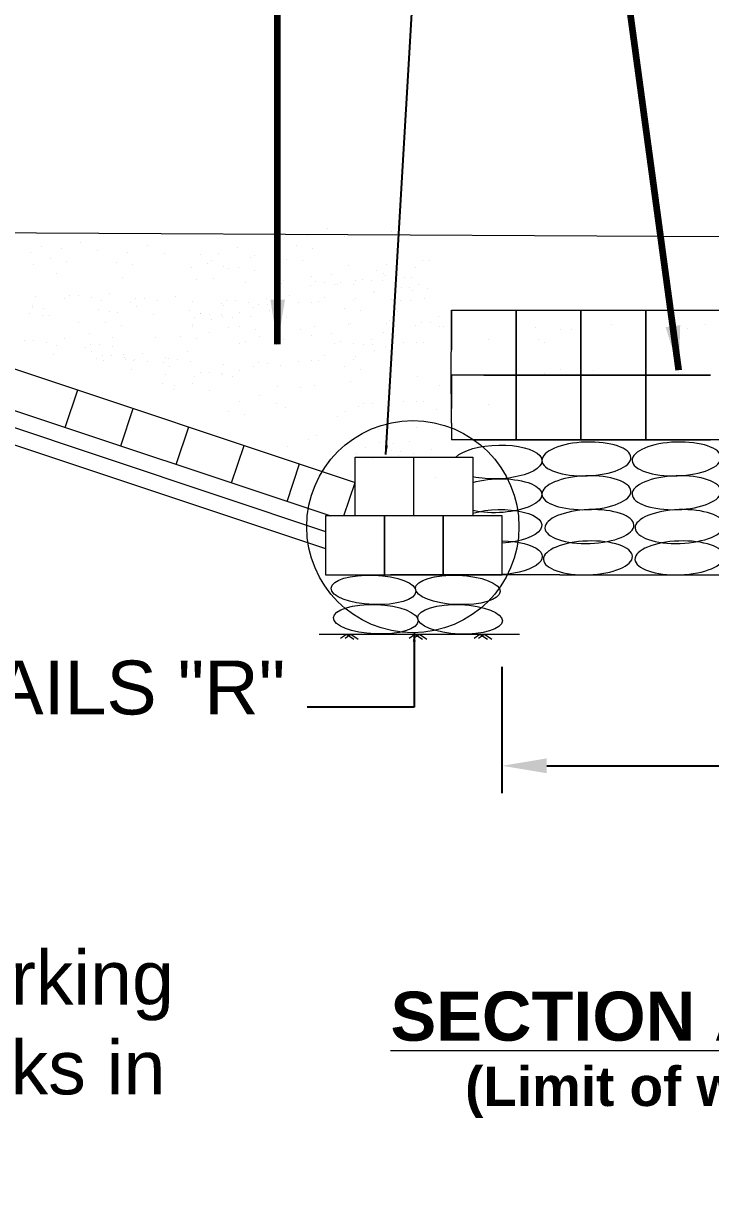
# Model space of a CAD drawing. Header units: inches. Extents: x 15 to 141071, y -30183 to 14738.
# Drawn here: x 141008.49 to 141022.36, y -18830.05 to -18806.27 of the extents above; entities that cross this region are included whole.
import ezdxf

# ---------------------------------------------------------------- set-up
doc = ezdxf.new("R2010")
doc.units = ezdxf.units.IN
doc.header["$MEASUREMENT"] = 0
doc.header["$PDMODE"] = 3
doc.layers.add('LINE', color=7, linetype='Continuous')
doc.styles.add('Arial B heading -200', font='arialbd.ttf', dxfattribs={"height": 0.6})
doc.styles.get("Standard").update_dxf_attribs({"font": 'arial.ttf'})
doc.dimstyles.get("Standard").update_dxf_attribs({"dimtxt": 0.18, "dimasz": 0.18, "dimexe": 0.18, "dimexo": 0.0625, "dimgap": 0.09, "dimtad": 0, "dimtih": 1, "dimtoh": 1, "dimdec": 4, "dimzin": 0, "dimdsep": 46, "dimtxsty": 'Standard', "dimcen": 0.09, "dimadec": 0, "dimazin": 0, "dimtfac": 1, "dimtdec": 4, "dimtofl": 0, "dimtmove": 0, "dimatfit": 3, "dimfxl": 1, "dimtolj": 1, "dimtzin": 0, "dimarcsym": 0})

# ---------------------------------------------------------------- blocks, each defined once
blk = doc.blocks.new('*D218')
at = {"layer": 'Defpoints', "color": 0, "ltscale": 0.5, "transparency": 16777216}
for p in [(141033.434, -18821.266), (141018.15, -18822.818), (141033.434, -18822.818)]:
    blk.add_point(p, dxfattribs=at)
at = {"layer": 'LINE', "color": 7, "ltscale": 0.5, "transparency": 16777216}
for p, q in [((141018.15, -18821.818), (141018.15, -18819.266)), ((141033.434, -18821.818), (141033.434, -18819.266)), ((141019.05, -18821.266), (141023.924, -18821.266)), ((141032.534, -18821.266), (141027.66, -18821.266))]:
    blk.add_line(p, q, dxfattribs=at)
for points in [[(141019.05, -18821.116), (141019.05, -18821.416), (141018.15, -18821.266)], [(141032.534, -18821.116), (141032.534, -18821.416), (141033.434, -18821.266)]]:
    blk.add_solid(points, dxfattribs=at)
at = {"layer": 'LINE', "color": 7, "lineweight": 20, "ltscale": 0.5, "transparency": 16777216, "insert": (141025.792, -18821.266), "char_height": 1.2, "attachment_point": 5}
blk.add_mtext('\\A1;63 m ', dxfattribs=at)

msp = doc.modelspace()

# ---------------------------------------------------------------- linework, layer by layer
at = {"linetype": 'ByBlock', "lineweight": 20, "ltscale": 0.5}
for p, q in [((141017.123167, -18813.749472), (141017.125657, -18812.064494)), ((141017.123167, -18813.749472), (141017.125657, -18812.064494)), ((141017.125218, -18814.34586), (141017.126658, -18813.371913)), ((141017.125218, -18814.34586), (141017.126658, -18813.371913)), ((141019.318155, -18817.407142), (141020.181932, -18817.407142)), ((141019.318155, -18817.407142), (141020.181932, -18817.407142)), ((141014.455524, -18818.60545), (141018.503329, -18818.60545))]:
    msp.add_line(p, q, dxfattribs=at)
at = {"color": 0, "linetype": 'Continuous', "lineweight": 20, "ltscale": 0.5}
for p, q in [((141017.125657, -18812.064494), (141033.433891, -18812.064494)), ((141017.125657, -18812.064494), (141033.433891, -18812.064494)), ((141009.330996, -18814.431503), (141009.583528, -18813.674384)), ((141009.330996, -18814.431503), (141009.583528, -18813.674384)), ((141010.450372, -18814.804863), (141010.702904, -18814.047744)), ((141010.450372, -18814.804863), (141010.702904, -18814.047744)), ((141011.569748, -18815.178224), (141011.82228, -18814.421104)), ((141011.569748, -18815.178224), (141011.82228, -18814.421104)), ((141017.125218, -18814.34586), (141017.125218, -18814.679332)), ((141012.689124, -18815.551584), (141012.941656, -18814.794465)), ((141012.689124, -18815.551584), (141012.941656, -18814.794465)), ((141017.556407, -18814.679332), (141017.125218, -18814.679332)), ((141033.43389, -18814.679336), (141017.556407, -18814.679332)), ((141033.43389, -18814.679336), (141017.556407, -18814.679332)), ((141013.808499, -18815.924944), (141014.061031, -18815.167825)), ((141013.808499, -18815.924944), (141014.061031, -18815.167825)), ((141014.954279, -18816.219142), (141015.180407, -18815.541185)), ((141014.954279, -18816.219142), (141015.180407, -18815.541185))]:
    msp.add_line(p, q, dxfattribs=at)
at = {"linetype": 'ByBlock', "lineweight": 20, "ltscale": 0.5}
for points in [[(141015.180407, -18816.219142), (141015.180407, -18815.031142), (141017.556407, -18815.031142), (141017.556407, -18816.219142), (141016.368407, -18816.219142), (141016.368407, -18815.031142)], [(141015.180407, -18816.219142), (141015.180407, -18815.031142), (141017.556407, -18815.031142), (141017.556407, -18816.219142), (141016.368407, -18816.219142), (141016.368407, -18815.031142)], [(141014.888991, -18818.690295), (141015.005072, -18818.60545), (141015.155549, -18818.707481)], [(141014.978348, -18818.690295), (141015.094429, -18818.60545), (141015.244906, -18818.707481)], [(141016.273988, -18818.690295), (141016.390069, -18818.60545), (141016.540546, -18818.707481)], [(141016.363346, -18818.690295), (141016.479426, -18818.60545), (141016.629904, -18818.707481)], [(141017.586932, -18818.690295), (141017.703013, -18818.60545), (141017.85349, -18818.707481)], [(141017.67629, -18818.690295), (141017.79237, -18818.60545), (141017.942848, -18818.707481)]]:
    msp.add_lwpolyline(points, dxfattribs=at)
for points in [[(141014.586407, -18817.407142), (141015.774407, -18817.407142), (141015.774407, -18816.219142), (141014.586407, -18816.219142)], [(141014.586407, -18817.407142), (141015.774407, -18817.407142), (141015.774407, -18816.219142), (141014.586407, -18816.219142)], [(141015.774407, -18817.407142), (141016.962407, -18817.407142), (141016.962407, -18816.219142), (141015.774407, -18816.219142)], [(141015.774407, -18817.407142), (141016.962407, -18817.407142), (141016.962407, -18816.219142), (141015.774407, -18816.219142)], [(141016.962407, -18817.407142), (141018.150407, -18817.407142), (141018.150407, -18816.219142), (141016.962407, -18816.219142)], [(141016.962407, -18817.407142), (141018.150407, -18817.407142), (141018.150407, -18816.219142), (141016.962407, -18816.219142)]]:
    msp.add_lwpolyline(points, close=True, dxfattribs=at)
at = {"layer": 'LINE', "color": 7, "lineweight": 20, "ltscale": 0.5}
for p, q in [((140991.358106, -18807.595415), (141015.180407, -18815.541185)), ((140991.358106, -18807.595415), (141015.180407, -18815.541185)), ((140991.038432, -18808.329512), (141014.692422, -18816.219142)), ((140991.038432, -18808.329512), (141014.692422, -18816.219142)), ((140990.985125, -18808.657809), (141014.586407, -18816.52986)), ((140990.985125, -18808.657809), (141014.586407, -18816.52986)), ((140990.931818, -18808.986107), (141014.586407, -18816.875938)), ((140990.931818, -18808.986107), (141014.586407, -18816.875938)), ((141014.614949, -18810.421886), (141014.614949, -18810.421886)), ((141014.614949, -18810.421886), (141014.614949, -18810.421886)), ((141015.912172, -18810.46835), (141015.912172, -18810.46835)), ((141015.912172, -18810.46835), (141015.912172, -18810.46835)), ((141009.646556, -18810.688398), (141009.646556, -18810.688398)), ((141009.646556, -18810.688398), (141009.646556, -18810.688398)), ((141010.982367, -18810.759902), (141010.982367, -18810.759902)), ((141010.982367, -18810.759902), (141010.982367, -18810.759902)), ((141013.995893, -18810.754936), (141013.995893, -18810.754936)), ((141013.995893, -18810.754936), (141013.995893, -18810.754936)), ((141014.222237, -18810.553055), (141014.222237, -18810.553055)), ((141014.222237, -18810.553055), (141014.222237, -18810.553055)), ((141014.958105, -18810.58071), (141014.958105, -18810.58071)), ((141014.958105, -18810.58071), (141014.958105, -18810.58071)), ((141008.619975, -18810.902086), (141008.619975, -18810.902086)), ((141008.619975, -18810.902086), (141008.619975, -18810.902086)), ((141008.860635, -18810.774903), (141008.860635, -18810.774903)), ((141008.860635, -18810.774903), (141008.860635, -18810.774903)), ((141009.253844, -18810.819567), (141009.253844, -18810.819567)), ((141009.253844, -18810.819567), (141009.253844, -18810.819567)), ((141009.989711, -18810.847223), (141009.989711, -18810.847223)), ((141009.989711, -18810.847223), (141009.989711, -18810.847223)), ((141010.589655, -18810.89107), (141010.589655, -18810.89107)), ((141010.589655, -18810.89107), (141010.589655, -18810.89107)), ((141011.325522, -18810.918726), (141011.325522, -18810.918726)), ((141011.325522, -18810.918726), (141011.325522, -18810.918726)), ((141012.064685, -18810.942339), (141012.064685, -18810.942339)), ((141012.064685, -18810.942339), (141012.064685, -18810.942339)), ((141012.423822, -18810.926822), (141012.423822, -18810.926822)), ((141012.423822, -18810.926822), (141012.423822, -18810.926822)), ((141012.816534, -18810.795653), (141012.816534, -18810.795653)), ((141012.816534, -18810.795653), (141012.816534, -18810.795653)), ((141013.064259, -18811.002046), (141013.064259, -18811.002046)), ((141013.064259, -18811.002046), (141013.064259, -18811.002046)), ((141013.159689, -18810.954477), (141013.159689, -18810.954477)), ((141013.159689, -18810.954477), (141013.159689, -18810.954477)), ((141014.318293, -18810.808496), (141014.318293, -18810.808496)), ((141014.318293, -18810.808496), (141014.318293, -18810.808496)), ((141008.685803, -18811.131839), (141008.685803, -18811.131839)), ((141008.685803, -18811.131839), (141008.685803, -18811.131839)), ((141009.027499, -18811.021449), (141009.027499, -18811.021449)), ((141009.027499, -18811.021449), (141009.027499, -18811.021449)), ((141009.3499, -18811.075008), (141009.3499, -18811.075008)), ((141009.3499, -18811.075008), (141009.3499, -18811.075008)), ((141010.36331, -18811.092952), (141010.36331, -18811.092952)), ((141010.36331, -18811.092952), (141010.36331, -18811.092952)), ((141010.685711, -18811.146511), (141010.685711, -18811.146511)), ((141010.685711, -18811.146511), (141010.685711, -18811.146511)), ((141011.888789, -18811.197055), (141011.888789, -18811.197055)), ((141011.888789, -18811.197055), (141011.888789, -18811.197055)), ((141012.197477, -18811.128703), (141012.197477, -18811.128703)), ((141012.197477, -18811.128703), (141012.197477, -18811.128703)), ((141012.281501, -18811.065887), (141012.281501, -18811.065887)), ((141012.281501, -18811.065887), (141012.281501, -18811.065887)), ((141012.519878, -18811.182263), (141012.519878, -18811.182263)), ((141012.519878, -18811.182263), (141012.519878, -18811.182263)), ((141012.624657, -18811.224711), (141012.624657, -18811.224711)), ((141012.624657, -18811.224711), (141012.624657, -18811.224711)), ((141012.837915, -18811.203928), (141012.837915, -18811.203928)), ((141012.837915, -18811.203928), (141012.837915, -18811.203928)), ((141013.800127, -18811.029702), (141013.800127, -18811.029702)), ((141013.800127, -18811.029702), (141013.800127, -18811.029702)), ((141014.128361, -18811.05602), (141014.128361, -18811.05602)), ((141014.128361, -18811.05602), (141014.128361, -18811.05602)), ((141015.056252, -18811.163506), (141015.056252, -18811.163506)), ((141015.056252, -18811.163506), (141015.056252, -18811.163506)), ((141015.81297, -18811.149676), (141015.81297, -18811.149676)), ((141015.81297, -18811.149676), (141015.81297, -18811.149676)), ((141016.039397, -18811.071451), (141016.039397, -18811.071451)), ((141016.039397, -18811.071451), (141016.039397, -18811.071451)), ((141016.404032, -18811.190523), (141016.404032, -18811.190523)), ((141016.404032, -18811.190523), (141016.404032, -18811.190523)), ((141016.539255, -18811.065782), (141016.539255, -18811.065782)), ((141016.539255, -18811.065782), (141016.539255, -18811.065782)), ((141016.687684, -18811.059301), (141016.687684, -18811.059301)), ((141016.687684, -18811.059301), (141016.687684, -18811.059301)), ((141009.159968, -18811.322533), (141009.159968, -18811.322533)), ((141009.159968, -18811.322533), (141009.159968, -18811.322533)), ((141010.495779, -18811.394036), (141010.495779, -18811.394036)), ((141010.495779, -18811.394036), (141010.495779, -18811.394036)), ((141011.984845, -18811.452496), (141011.984845, -18811.452496)), ((141011.984845, -18811.452496), (141011.984845, -18811.452496)), ((141012.329946, -18811.429787), (141012.329946, -18811.429787)), ((141012.329946, -18811.429787), (141012.329946, -18811.429787)), ((141013.160316, -18811.257487), (141013.160316, -18811.257487)), ((141013.160316, -18811.257487), (141013.160316, -18811.257487)), ((141013.745195, -18811.464152), (141013.745195, -18811.464152)), ((141013.745195, -18811.464152), (141013.745195, -18811.464152)), ((141014.306721, -18811.388952), (141014.306721, -18811.388952)), ((141014.306721, -18811.388952), (141014.306721, -18811.388952)), ((141014.699262, -18811.351791), (141014.699262, -18811.351791)), ((141014.699262, -18811.351791), (141014.699262, -18811.351791)), ((141015.190485, -18811.455357), (141015.190485, -18811.455357)), ((141015.190485, -18811.455357), (141015.190485, -18811.455357)), ((141015.338914, -18811.448877), (141015.338914, -18811.448877)), ((141015.338914, -18811.448877), (141015.338914, -18811.448877)), ((141015.516655, -18811.45786), (141015.516655, -18811.45786)), ((141015.516655, -18811.45786), (141015.516655, -18811.45786)), ((141015.613894, -18811.265948), (141015.613894, -18811.265948)), ((141015.613894, -18811.265948), (141015.613894, -18811.265948)), ((141015.742741, -18811.458061), (141015.742741, -18811.458061)), ((141015.742741, -18811.458061), (141015.742741, -18811.458061)), ((141015.757314, -18811.330677), (141015.757314, -18811.330677)), ((141015.757314, -18811.330677), (141015.757314, -18811.330677)), ((141015.794267, -18811.36393), (141015.794267, -18811.36393)), ((141015.794267, -18811.36393), (141015.794267, -18811.36393)), ((141015.988611, -18811.385307), (141015.988611, -18811.385307)), ((141015.988611, -18811.385307), (141015.988611, -18811.385307)), ((141016.039498, -18811.418289), (141016.039498, -18811.418289)), ((141016.039498, -18811.418289), (141016.039498, -18811.418289)), ((141016.181322, -18811.400385), (141016.181322, -18811.400385)), ((141016.181322, -18811.400385), (141016.181322, -18811.400385)), ((141016.329751, -18811.393905), (141016.329751, -18811.393905)), ((141016.329751, -18811.393905), (141016.329751, -18811.393905)), ((141012.970383, -18811.505012), (141012.970383, -18811.505012)), ((141012.970383, -18811.505012), (141012.970383, -18811.505012)), ((141013.632728, -18811.701941), (141013.632728, -18811.701941)), ((141013.632728, -18811.701941), (141013.632728, -18811.701941)), ((141013.688383, -18811.52094), (141013.688383, -18811.52094)), ((141013.688383, -18811.52094), (141013.688383, -18811.52094)), ((141014.279446, -18811.561788), (141014.279446, -18811.561788)), ((141014.279446, -18811.561788), (141014.279446, -18811.561788)), ((141014.388968, -18811.490352), (141014.388968, -18811.490352)), ((141014.388968, -18811.490352), (141014.388968, -18811.490352)), ((141014.569543, -18811.497474), (141014.569543, -18811.497474)), ((141014.569543, -18811.497474), (141014.569543, -18811.497474)), ((141014.759596, -18811.550116), (141014.759596, -18811.550116)), ((141014.759596, -18811.550116), (141014.759596, -18811.550116)), ((141014.832055, -18811.538156), (141014.832055, -18811.538156)), ((141014.832055, -18811.538156), (141014.832055, -18811.538156)), ((141014.895714, -18811.499977), (141014.895714, -18811.499977)), ((141014.895714, -18811.499977), (141014.895714, -18811.499977)), ((141015.158225, -18811.540659), (141015.158225, -18811.540659)), ((141015.158225, -18811.540659), (141015.158225, -18811.540659)), ((141015.552809, -18811.705585), (141015.552809, -18811.705585)), ((141015.552809, -18811.705585), (141015.552809, -18811.705585)), ((141015.582483, -18811.687613), (141015.582483, -18811.687613)), ((141015.582483, -18811.687613), (141015.582483, -18811.687613)), ((141016.123593, -18811.608076), (141016.123593, -18811.608076)), ((141016.123593, -18811.608076), (141016.123593, -18811.608076)), ((141016.272022, -18811.601596), (141016.272022, -18811.601596)), ((141016.272022, -18811.601596), (141016.272022, -18811.601596)), ((141016.349556, -18811.661878), (141016.349556, -18811.661878)), ((141016.349556, -18811.661878), (141016.349556, -18811.661878)), ((141016.460696, -18811.539365), (141016.460696, -18811.539365)), ((141016.460696, -18811.539365), (141016.460696, -18811.539365)), ((141016.644483, -18811.614998), (141016.644483, -18811.614998)), ((141016.644483, -18811.614998), (141016.644483, -18811.614998)), ((141008.71999, -18811.787453), (141008.71999, -18811.787453)), ((141008.71999, -18811.787453), (141008.71999, -18811.787453)), ((141009.311053, -18811.8283), (141009.311053, -18811.8283)), ((141009.311053, -18811.8283), (141009.311053, -18811.8283)), ((141009.420575, -18811.756864), (141009.420575, -18811.756864)), ((141009.420575, -18811.756864), (141009.420575, -18811.756864)), ((141009.60115, -18811.763987), (141009.60115, -18811.763987)), ((141009.60115, -18811.763987), (141009.60115, -18811.763987)), ((141009.863661, -18811.804668), (141009.863661, -18811.804668)), ((141009.863661, -18811.804668), (141009.863661, -18811.804668)), ((141010.055801, -18811.858956), (141010.055801, -18811.858956)), ((141010.055801, -18811.858956), (141010.055801, -18811.858956)), ((141010.222091, -18811.721869), (141010.222091, -18811.721869)), ((141010.222091, -18811.721869), (141010.222091, -18811.721869)), ((141010.646864, -18811.899803), (141010.646864, -18811.899803)), ((141010.646864, -18811.899803), (141010.646864, -18811.899803)), ((141010.756386, -18811.828368), (141010.756386, -18811.828368)), ((141010.756386, -18811.828368), (141010.756386, -18811.828368)), ((141010.936961, -18811.83549), (141010.936961, -18811.83549)), ((141010.936961, -18811.83549), (141010.936961, -18811.83549)), ((141011.199472, -18811.876171), (141011.199472, -18811.876171)), ((141011.199472, -18811.876171), (141011.199472, -18811.876171)), ((141011.557902, -18811.793373), (141011.557902, -18811.793373)), ((141011.557902, -18811.793373), (141011.557902, -18811.793373)), ((141011.889968, -18811.894707), (141011.889968, -18811.894707)), ((141011.889968, -18811.894707), (141011.889968, -18811.894707)), ((141012.481031, -18811.935555), (141012.481031, -18811.935555)), ((141012.481031, -18811.935555), (141012.481031, -18811.935555)), ((141012.590553, -18811.864119), (141012.590553, -18811.864119)), ((141012.590553, -18811.864119), (141012.590553, -18811.864119)), ((141012.771128, -18811.871242), (141012.771128, -18811.871242)), ((141012.771128, -18811.871242), (141012.771128, -18811.871242)), ((141013.033639, -18811.911923), (141013.033639, -18811.911923)), ((141013.033639, -18811.911923), (141013.033639, -18811.911923)), ((141013.230991, -18811.939344), (141013.230991, -18811.939344)), ((141013.230991, -18811.939344), (141013.230991, -18811.939344)), ((141013.392069, -18811.829124), (141013.392069, -18811.829124)), ((141013.392069, -18811.829124), (141013.392069, -18811.829124)), ((141013.411566, -18811.946466), (141013.411566, -18811.946466)), ((141013.411566, -18811.946466), (141013.411566, -18811.946466)), ((141013.864025, -18811.756572), (141013.864025, -18811.756572)), ((141013.864025, -18811.756572), (141013.864025, -18811.756572)), ((141014.032507, -18811.904349), (141014.032507, -18811.904349)), ((141014.032507, -18811.904349), (141014.032507, -18811.904349)), ((141014.295141, -18811.89941), (141014.295141, -18811.89941)), ((141014.295141, -18811.89941), (141014.295141, -18811.89941)), ((141014.44357, -18811.89293), (141014.44357, -18811.89293)), ((141014.44357, -18811.89293), (141014.44357, -18811.89293)), ((141014.569663, -18811.79764), (141014.569663, -18811.79764)), ((141014.569663, -18811.79764), (141014.569663, -18811.79764)), ((141015.144155, -18811.862342), (141015.144155, -18811.862342)), ((141015.144155, -18811.862342), (141015.144155, -18811.862342)), ((141015.18977, -18811.818781), (141015.18977, -18811.818781)), ((141015.18977, -18811.818781), (141015.18977, -18811.818781)), ((141015.925638, -18811.846437), (141015.925638, -18811.846437)), ((141015.925638, -18811.846437), (141015.925638, -18811.846437)), ((141016.102763, -18811.873968), (141016.102763, -18811.873968)), ((141016.102763, -18811.873968), (141016.102763, -18811.873968)), ((141016.291827, -18811.869569), (141016.291827, -18811.869569)), ((141016.291827, -18811.869569), (141016.291827, -18811.869569)), ((141016.586754, -18811.822689), (141016.586754, -18811.822689)), ((141016.586754, -18811.822689), (141016.586754, -18811.822689)), ((141008.600798, -18812.133536), (141008.600798, -18812.133536)), ((141008.600798, -18812.133536), (141008.600798, -18812.133536)), ((141008.664335, -18811.968454), (141008.664335, -18811.968454)), ((141008.664335, -18811.968454), (141008.664335, -18811.968454)), ((141008.667178, -18812.005792), (141008.667178, -18812.005792)), ((141008.667178, -18812.005792), (141008.667178, -18812.005792)), ((141008.863309, -18812.174218), (141008.863309, -18812.174218)), ((141008.863309, -18812.174218), (141008.863309, -18812.174218)), ((141008.895632, -18812.023084), (141008.895632, -18812.023084)), ((141008.895632, -18812.023084), (141008.895632, -18812.023084)), ((141009.010333, -18812.164616), (141009.010333, -18812.164616)), ((141009.010333, -18812.164616), (141009.010333, -18812.164616)), ((141010.000146, -18812.039957), (141010.000146, -18812.039957)), ((141010.000146, -18812.039957), (141010.000146, -18812.039957)), ((141010.231443, -18812.094587), (141010.231443, -18812.094587)), ((141010.231443, -18812.094587), (141010.231443, -18812.094587)), ((141010.376228, -18812.118543), (141010.376228, -18812.118543)), ((141010.376228, -18812.118543), (141010.376228, -18812.118543)), ((141010.76894, -18811.987374), (141010.76894, -18811.987374)), ((141010.76894, -18811.987374), (141010.76894, -18811.987374)), ((141011.112096, -18812.146198), (141011.112096, -18812.146198)), ((141011.112096, -18812.146198), (141011.112096, -18812.146198)), ((141011.834313, -18812.075708), (141011.834313, -18812.075708)), ((141011.834313, -18812.075708), (141011.834313, -18812.075708)), ((141012.05552, -18812.134352), (141012.05552, -18812.134352)), ((141012.05552, -18812.134352), (141012.05552, -18812.134352)), ((141012.06561, -18812.130339), (141012.06561, -18812.130339)), ((141012.06561, -18812.130339), (141012.06561, -18812.130339)), ((141012.236096, -18812.141475), (141012.236096, -18812.141475)), ((141012.236096, -18812.141475), (141012.236096, -18812.141475)), ((141012.474751, -18812.150933), (141012.474751, -18812.150933)), ((141012.474751, -18812.150933), (141012.474751, -18812.150933)), ((141012.498607, -18812.182156), (141012.498607, -18812.182156)), ((141012.498607, -18812.182156), (141012.498607, -18812.182156)), ((141012.530406, -18811.969932), (141012.530406, -18811.969932)), ((141012.530406, -18811.969932), (141012.530406, -18811.969932)), ((141012.857037, -18812.099357), (141012.857037, -18812.099357)), ((141012.857037, -18812.099357), (141012.857037, -18812.099357)), ((141013.065184, -18812.190046), (141013.065184, -18812.190046)), ((141013.065184, -18812.190046), (141013.065184, -18812.190046)), ((141013.121469, -18812.010779), (141013.121469, -18812.010779)), ((141013.121469, -18812.010779), (141013.121469, -18812.010779)), ((141013.457896, -18812.058878), (141013.457896, -18812.058878)), ((141013.457896, -18812.058878), (141013.457896, -18812.058878)), ((141013.674077, -18811.987147), (141013.674077, -18811.987147)), ((141013.674077, -18811.987147), (141013.674077, -18811.987147)), ((141014.963426, -18812.020663), (141014.963426, -18812.020663)), ((141014.963426, -18812.020663), (141014.963426, -18812.020663)), ((141015.285827, -18812.074223), (141015.285827, -18812.074223)), ((141015.285827, -18812.074223), (141015.285827, -18812.074223)), ((141016.045034, -18812.081659), (141016.045034, -18812.081659)), ((141016.045034, -18812.081659), (141016.045034, -18812.081659)), ((141017.124732, -18812.183913), (141017.124732, -18812.477609)), ((141017.124732, -18812.183913), (141017.124732, -18812.477609)), ((141017.125657, -18812.064494), (141017.125657, -18812.718203)), ((141017.125657, -18812.064494), (141017.125657, -18812.718203)), ((141018.433076, -18812.064494), (141018.433076, -18812.718203)), ((141018.433076, -18812.718203), (141018.433076, -18812.064494)), ((141018.433076, -18812.064494), (141018.433076, -18812.718203)), ((141018.433076, -18812.718203), (141018.433076, -18812.064494)), ((141019.740496, -18812.064494), (141019.740496, -18812.718203)), ((141019.740496, -18812.718203), (141019.740496, -18812.064494)), ((141019.740496, -18812.064494), (141019.740496, -18812.718203)), ((141019.740496, -18812.718203), (141019.740496, -18812.064494)), ((141021.047915, -18812.064494), (141021.047915, -18812.718204)), ((141021.047915, -18812.718204), (141021.047915, -18812.064494)), ((141021.047915, -18812.064494), (141021.047915, -18812.718204)), ((141021.047915, -18812.718204), (141021.047915, -18812.064494)), ((141009.588626, -18812.313001), (141009.588626, -18812.313001)), ((141009.588626, -18812.313001), (141009.588626, -18812.313001)), ((141010.149884, -18812.320424), (141010.149884, -18812.320424)), ((141010.149884, -18812.320424), (141010.149884, -18812.320424)), ((141010.472284, -18812.373984), (141010.472284, -18812.373984)), ((141010.472284, -18812.373984), (141010.472284, -18812.373984)), ((141011.889714, -18812.385055), (141011.889714, -18812.385055)), ((141011.889714, -18812.385055), (141011.889714, -18812.385055)), ((141011.907734, -18812.347528), (141011.907734, -18812.347528)), ((141011.907734, -18812.347528), (141011.907734, -18812.347528)), ((141011.945998, -18812.205788), (141011.945998, -18812.205788)), ((141011.945998, -18812.205788), (141011.945998, -18812.205788)), ((141012.282426, -18812.253887), (141012.282426, -18812.253887)), ((141012.282426, -18812.253887), (141012.282426, -18812.253887)), ((141012.625582, -18812.412711), (141012.625582, -18812.412711)), ((141012.625582, -18812.412711), (141012.625582, -18812.412711)), ((141012.706047, -18812.205563), (141012.706047, -18812.205563)), ((141012.706047, -18812.205563), (141012.706047, -18812.205563)), ((141012.83884, -18812.391928), (141012.83884, -18812.391928)), ((141012.83884, -18812.391928), (141012.83884, -18812.391928)), ((141013.619145, -18812.421597), (141013.619145, -18812.421597)), ((141013.619145, -18812.421597), (141013.619145, -18812.421597)), ((141013.801052, -18812.217702), (141013.801052, -18812.217702)), ((141013.801052, -18812.217702), (141013.801052, -18812.217702)), ((141014.36393, -18812.397685), (141014.36393, -18812.397685)), ((141014.36393, -18812.397685), (141014.36393, -18812.397685)), ((141015.057176, -18812.351506), (141015.057176, -18812.351506)), ((141015.057176, -18812.351506), (141015.057176, -18812.351506)), ((141015.095894, -18812.321747), (141015.095894, -18812.321747)), ((141015.095894, -18812.321747), (141015.095894, -18812.321747)), ((141015.813894, -18812.337676), (141015.813894, -18812.337676)), ((141015.813894, -18812.337676), (141015.813894, -18812.337676)), ((141015.870706, -18812.280887), (141015.870706, -18812.280887)), ((141015.870706, -18812.280887), (141015.870706, -18812.280887)), ((141016.404957, -18812.378523), (141016.404957, -18812.378523)), ((141016.404957, -18812.378523), (141016.404957, -18812.378523)), ((141016.514479, -18812.307088), (141016.514479, -18812.307088)), ((141016.514479, -18812.307088), (141016.514479, -18812.307088)), ((141016.695054, -18812.31421), (141016.695054, -18812.31421)), ((141016.695054, -18812.31421), (141016.695054, -18812.31421)), ((141016.863987, -18812.197371), (141016.863987, -18812.197371)), ((141016.863987, -18812.197371), (141016.863987, -18812.197371)), ((141016.885106, -18812.402061), (141016.885106, -18812.402061)), ((141016.885106, -18812.402061), (141016.885106, -18812.402061)), ((141016.957565, -18812.390101), (141016.957565, -18812.390101)), ((141016.957565, -18812.390101), (141016.957565, -18812.390101)), ((141017.124732, -18812.207356), (141017.124732, -18812.861065)), ((141017.124732, -18812.207356), (141017.124732, -18812.861065)), ((141018.820397, -18812.421274), (141018.820397, -18812.421274)), ((141018.820397, -18812.421274), (141018.820397, -18812.421274)), ((141019.740819, -18812.427482), (141019.740819, -18812.427482)), ((141019.740819, -18812.427482), (141019.740819, -18812.427482)), ((141020.358498, -18812.344762), (141020.358498, -18812.344762)), ((141020.358498, -18812.344762), (141020.358498, -18812.344762)), ((141021.632844, -18812.396493), (141021.632844, -18812.396493)), ((141021.632844, -18812.396493), (141021.632844, -18812.396493)), ((141022.253785, -18812.354375), (141022.253785, -18812.354375)), ((141022.253785, -18812.354375), (141022.253785, -18812.354375)), ((141009.314939, -18812.640835), (141009.314939, -18812.640835)), ((141009.314939, -18812.640835), (141009.314939, -18812.640835)), ((141009.818687, -18812.539544), (141009.818687, -18812.539544)), ((141009.818687, -18812.539544), (141009.818687, -18812.539544)), ((141010.282352, -18812.621509), (141010.282352, -18812.621509)), ((141010.282352, -18812.621509), (141010.282352, -18812.621509)), ((141011.154498, -18812.611048), (141011.154498, -18812.611048)), ((141011.154498, -18812.611048), (141011.154498, -18812.611048)), ((141011.66337, -18812.586937), (141011.66337, -18812.586937)), ((141011.66337, -18812.586937), (141011.66337, -18812.586937)), ((141011.98577, -18812.640496), (141011.98577, -18812.640496)), ((141011.98577, -18812.640496), (141011.98577, -18812.640496)), ((141012.25089, -18812.506352), (141012.25089, -18812.506352)), ((141012.25089, -18812.506352), (141012.25089, -18812.506352)), ((141013.16124, -18812.445487), (141013.16124, -18812.445487)), ((141013.16124, -18812.445487), (141013.16124, -18812.445487)), ((141013.242462, -18812.596706), (141013.242462, -18812.596706)), ((141013.242462, -18812.596706), (141013.242462, -18812.596706)), ((141013.74612, -18812.652152), (141013.74612, -18812.652152)), ((141013.74612, -18812.652152), (141013.74612, -18812.652152)), ((141014.074031, -18812.443561), (141014.074031, -18812.443561)), ((141014.074031, -18812.443561), (141014.074031, -18812.443561)), ((141014.307646, -18812.576952), (141014.307646, -18812.576952)), ((141014.307646, -18812.576952), (141014.307646, -18812.576952)), ((141014.700187, -18812.539791), (141014.700187, -18812.539791)), ((141014.700187, -18812.539791), (141014.700187, -18812.539791)), ((141015.51758, -18812.64586), (141015.51758, -18812.64586)), ((141015.51758, -18812.64586), (141015.51758, -18812.64586)), ((141015.758239, -18812.518677), (141015.758239, -18812.518677)), ((141015.758239, -18812.518677), (141015.758239, -18812.518677)), ((141015.989536, -18812.573307), (141015.989536, -18812.573307)), ((141015.989536, -18812.573307), (141015.989536, -18812.573307)), ((141017.88467, -18812.654761), (141017.88467, -18812.654761)), ((141017.88467, -18812.654761), (141017.88467, -18812.654761)), ((141018.888526, -18812.648945), (141018.888526, -18812.648945)), ((141018.888526, -18812.648945), (141018.888526, -18812.648945)), ((141019.319486, -18812.459018), (141019.319486, -18812.459018)), ((141019.319486, -18812.459018), (141019.319486, -18812.459018)), ((141019.556265, -18812.448929), (141019.556265, -18812.448929)), ((141019.556265, -18812.448929), (141019.556265, -18812.448929)), ((141021.895355, -18812.437174), (141021.895355, -18812.437174)), ((141021.895355, -18812.437174), (141021.895355, -18812.437174)), ((141008.513422, -18812.67583), (141008.513422, -18812.67583)), ((141008.513422, -18812.67583), (141008.513422, -18812.67583)), ((141008.693998, -18812.682952), (141008.693998, -18812.682952)), ((141008.693998, -18812.682952), (141008.693998, -18812.682952)), ((141008.956509, -18812.723634), (141008.956509, -18812.723634)), ((141008.956509, -18812.723634), (141008.956509, -18812.723634)), ((141009.148648, -18812.777921), (141009.148648, -18812.777921)), ((141009.148648, -18812.777921), (141009.148648, -18812.777921)), ((141009.739711, -18812.818768), (141009.739711, -18812.818768)), ((141009.739711, -18812.818768), (141009.739711, -18812.818768)), ((141009.849233, -18812.747333), (141009.849233, -18812.747333)), ((141009.849233, -18812.747333), (141009.849233, -18812.747333)), ((141010.029808, -18812.754455), (141010.029808, -18812.754455)), ((141010.029808, -18812.754455), (141010.029808, -18812.754455)), ((141010.29232, -18812.795137), (141010.29232, -18812.795137)), ((141010.29232, -18812.795137), (141010.29232, -18812.795137)), ((141011.795838, -18812.888021), (141011.795838, -18812.888021)), ((141011.795838, -18812.888021), (141011.795838, -18812.888021)), ((141012.84975, -18812.727875), (141012.84975, -18812.727875)), ((141012.84975, -18812.727875), (141012.84975, -18812.727875)), ((141012.971308, -18812.693012), (141012.971308, -18812.693012)), ((141012.971308, -18812.693012), (141012.971308, -18812.693012)), ((141013.585617, -18812.75553), (141013.585617, -18812.75553)), ((141013.585617, -18812.75553), (141013.585617, -18812.75553)), ((141014.76052, -18812.738116), (141014.76052, -18812.738116)), ((141014.76052, -18812.738116), (141014.76052, -18812.738116)), ((141014.896639, -18812.687977), (141014.896639, -18812.687977)), ((141014.896639, -18812.687977), (141014.896639, -18812.687977)), ((141015.15915, -18812.728659), (141015.15915, -18812.728659)), ((141015.15915, -18812.728659), (141015.15915, -18812.728659)), ((141015.356502, -18812.756079), (141015.356502, -18812.756079)), ((141015.356502, -18812.756079), (141015.356502, -18812.756079)), ((141015.537077, -18812.763201), (141015.537077, -18812.763201)), ((141015.537077, -18812.763201), (141015.537077, -18812.763201)), ((141015.583407, -18812.875613), (141015.583407, -18812.875613)), ((141015.583407, -18812.875613), (141015.583407, -18812.875613)), ((141015.799588, -18812.803883), (141015.799588, -18812.803883)), ((141015.799588, -18812.803883), (141015.799588, -18812.803883)), ((141016.158018, -18812.721084), (141016.158018, -18812.721084)), ((141016.158018, -18812.721084), (141016.158018, -18812.721084)), ((141016.420652, -18812.716146), (141016.420652, -18812.716146)), ((141016.420652, -18812.716146), (141016.420652, -18812.716146)), ((141016.569081, -18812.709665), (141016.569081, -18812.709665)), ((141016.569081, -18812.709665), (141016.569081, -18812.709665)), ((141018.433076, -18812.718203), (141018.433076, -18813.371913)), ((141018.433076, -18813.371913), (141018.433076, -18812.718203)), ((141018.433076, -18812.718203), (141018.433076, -18813.371913)), ((141018.433076, -18813.371913), (141018.433076, -18812.718203)), ((141019.000379, -18812.706279), (141019.000379, -18812.706279)), ((141019.000379, -18812.706279), (141019.000379, -18812.706279)), ((141019.740496, -18812.718203), (141019.740496, -18813.371913)), ((141019.740496, -18813.371913), (141019.740496, -18812.718203)), ((141019.740496, -18812.718203), (141019.740496, -18813.371913)), ((141019.740496, -18813.371913), (141019.740496, -18812.718203)), ((141021.047915, -18812.718204), (141021.047915, -18813.371913)), ((141021.047915, -18813.371913), (141021.047915, -18812.718204)), ((141021.047915, -18812.718204), (141021.047915, -18813.371913)), ((141021.047915, -18813.371913), (141021.047915, -18812.718204)), ((141009.092993, -18812.958922), (141009.092993, -18812.958922)), ((141009.092993, -18812.958922), (141009.092993, -18812.958922)), ((141009.861788, -18812.90634), (141009.861788, -18812.90634)), ((141009.861788, -18812.90634), (141009.861788, -18812.90634)), ((141009.969773, -18813.045311), (141009.969773, -18813.045311)), ((141009.969773, -18813.045311), (141009.969773, -18813.045311)), ((141010.079295, -18812.973876), (141010.079295, -18812.973876)), ((141010.079295, -18812.973876), (141010.079295, -18812.973876)), ((141010.108633, -18813.079503), (141010.108633, -18813.079503)), ((141010.108633, -18813.079503), (141010.108633, -18813.079503)), ((141010.25987, -18812.980998), (141010.25987, -18812.980998)), ((141010.25987, -18812.980998), (141010.25987, -18812.980998)), ((141010.501345, -18812.948335), (141010.501345, -18812.948335)), ((141010.501345, -18812.948335), (141010.501345, -18812.948335)), ((141010.522381, -18813.02168), (141010.522381, -18813.02168)), ((141010.522381, -18813.02168), (141010.522381, -18813.02168)), ((141010.542959, -18813.05584), (141010.542959, -18813.05584)), ((141010.542959, -18813.05584), (141010.542959, -18813.05584)), ((141010.714521, -18813.075968), (141010.714521, -18813.075968)), ((141010.714521, -18813.075968), (141010.714521, -18813.075968)), ((141010.723535, -18813.062963), (141010.723535, -18813.062963)), ((141010.723535, -18813.062963), (141010.723535, -18813.062963)), ((141010.880811, -18812.938881), (141010.880811, -18812.938881)), ((141010.880811, -18812.938881), (141010.880811, -18812.938881)), ((141010.986046, -18813.103644), (141010.986046, -18813.103644)), ((141010.986046, -18813.103644), (141010.986046, -18813.103644)), ((141011.305583, -18813.116815), (141011.305583, -18813.116815)), ((141011.305583, -18813.116815), (141011.305583, -18813.116815)), ((141011.344476, -18813.020845), (141011.344476, -18813.020845)), ((141011.344476, -18813.020845), (141011.344476, -18813.020845)), ((141011.415105, -18813.045379), (141011.415105, -18813.045379)), ((141011.415105, -18813.045379), (141011.415105, -18813.045379)), ((141011.595681, -18813.052502), (141011.595681, -18813.052502)), ((141011.595681, -18813.052502), (141011.595681, -18813.052502)), ((141011.858192, -18813.093183), (141011.858192, -18813.093183)), ((141011.858192, -18813.093183), (141011.858192, -18813.093183)), ((141013.231915, -18813.127344), (141013.231915, -18813.127344)), ((141013.231915, -18813.127344), (141013.231915, -18813.127344)), ((141013.412491, -18813.134466), (141013.412491, -18813.134466)), ((141013.412491, -18813.134466), (141013.412491, -18813.134466)), ((141014.033432, -18813.092349), (141014.033432, -18813.092349)), ((141014.033432, -18813.092349), (141014.033432, -18813.092349)), ((141014.296066, -18813.08741), (141014.296066, -18813.08741)), ((141014.296066, -18813.08741), (141014.296066, -18813.08741)), ((141014.444495, -18813.08093), (141014.444495, -18813.08093)), ((141014.444495, -18813.08093), (141014.444495, -18813.08093)), ((141014.570588, -18812.98564), (141014.570588, -18812.98564)), ((141014.570588, -18812.98564), (141014.570588, -18812.98564)), ((141015.14508, -18813.050342), (141015.14508, -18813.050342)), ((141015.14508, -18813.050342), (141015.14508, -18813.050342)), ((141015.190695, -18813.006781), (141015.190695, -18813.006781)), ((141015.190695, -18813.006781), (141015.190695, -18813.006781)), ((141015.926563, -18813.034437), (141015.926563, -18813.034437)), ((141015.926563, -18813.034437), (141015.926563, -18813.034437)), ((141010.658866, -18813.256969), (141010.658866, -18813.256969)), ((141010.658866, -18813.256969), (141010.658866, -18813.256969)), ((141011.35586, -18813.352941), (141011.35586, -18813.352941)), ((141011.35586, -18813.352941), (141011.35586, -18813.352941)), ((141011.42766, -18813.204386), (141011.42766, -18813.204386)), ((141011.42766, -18813.204386), (141011.42766, -18813.204386)), ((141012.056445, -18813.322352), (141012.056445, -18813.322352)), ((141012.056445, -18813.322352), (141012.056445, -18813.322352)), ((141012.23702, -18813.329475), (141012.23702, -18813.329475)), ((141012.23702, -18813.329475), (141012.23702, -18813.329475)), ((141012.475676, -18813.338933), (141012.475676, -18813.338933)), ((141012.475676, -18813.338933), (141012.475676, -18813.338933)), ((141012.499532, -18813.370156), (141012.499532, -18813.370156)), ((141012.499532, -18813.370156), (141012.499532, -18813.370156)), ((141012.531331, -18813.157932), (141012.531331, -18813.157932)), ((141012.531331, -18813.157932), (141012.531331, -18813.157932)), ((141012.857962, -18813.287357), (141012.857962, -18813.287357)), ((141012.857962, -18813.287357), (141012.857962, -18813.287357)), ((141013.122393, -18813.198779), (141013.122393, -18813.198779)), ((141013.122393, -18813.198779), (141013.122393, -18813.198779)), ((141013.675002, -18813.175147), (141013.675002, -18813.175147)), ((141013.675002, -18813.175147), (141013.675002, -18813.175147)), ((141014.964351, -18813.208663), (141014.964351, -18813.208663)), ((141014.964351, -18813.208663), (141014.964351, -18813.208663)), ((141015.286751, -18813.262223), (141015.286751, -18813.262223)), ((141015.286751, -18813.262223), (141015.286751, -18813.262223)), ((141017.125657, -18813.371913), (141017.125657, -18813.665609)), ((141017.779367, -18813.371913), (141017.125657, -18813.371913)), ((141017.125657, -18813.371913), (141017.125657, -18813.665609)), ((141017.779367, -18813.371913), (141017.125657, -18813.371913)), ((141018.433076, -18813.371913), (141017.779367, -18813.371913)), ((141017.779367, -18813.371913), (141018.433076, -18813.371913)), ((141018.433076, -18813.371913), (141017.779367, -18813.371913)), ((141017.779367, -18813.371913), (141018.433076, -18813.371913)), ((141018.433076, -18813.371913), (141018.433076, -18814.025623)), ((141019.086786, -18813.371913), (141018.433076, -18813.371913)), ((141018.433076, -18814.025623), (141018.433076, -18813.371913)), ((141018.433076, -18813.371913), (141019.086786, -18813.371913)), ((141018.433076, -18813.371913), (141018.433076, -18814.025623)), ((141019.086786, -18813.371913), (141018.433076, -18813.371913)), ((141018.433076, -18814.025623), (141018.433076, -18813.371913)), ((141018.433076, -18813.371913), (141019.086786, -18813.371913)), ((141019.000379, -18813.336546), (141019.000379, -18813.336546)), ((141019.000379, -18813.336546), (141019.000379, -18813.336546)), ((141019.740496, -18813.371913), (141019.086786, -18813.371913)), ((141019.086786, -18813.371913), (141019.740496, -18813.371913)), ((141019.740496, -18813.371913), (141019.086786, -18813.371913)), ((141019.086786, -18813.371913), (141019.740496, -18813.371913)), ((141019.319487, -18813.265802), (141019.319487, -18813.265802)), ((141019.319487, -18813.265802), (141019.319487, -18813.265802)), ((141019.740496, -18813.371913), (141019.740496, -18814.025623)), ((141020.394205, -18813.371913), (141019.740496, -18813.371913)), ((141019.740496, -18814.025623), (141019.740496, -18813.371913)), ((141019.740496, -18813.371913), (141020.394205, -18813.371913)), ((141019.740496, -18813.371913), (141019.740496, -18814.025623)), ((141020.394205, -18813.371913), (141019.740496, -18813.371913)), ((141019.740496, -18814.025623), (141019.740496, -18813.371913)), ((141019.740496, -18813.371913), (141020.394205, -18813.371913)), ((141019.923938, -18813.373574), (141019.923938, -18813.373574)), ((141019.923938, -18813.373574), (141019.923938, -18813.373574)), ((141019.996759, -18813.289036), (141019.996759, -18813.289036)), ((141019.996759, -18813.289036), (141019.996759, -18813.289036)), ((141020.162654, -18813.368449), (141020.162654, -18813.368449)), ((141020.162654, -18813.368449), (141020.162654, -18813.368449)), ((141021.047915, -18813.371913), (141020.394205, -18813.371913)), ((141020.394205, -18813.371913), (141021.047915, -18813.371913)), ((141021.047915, -18813.371913), (141020.394205, -18813.371913)), ((141020.394205, -18813.371913), (141021.047915, -18813.371913)), ((141021.047915, -18813.371913), (141021.047915, -18814.025623)), ((141021.701624, -18813.371913), (141021.047915, -18813.371913)), ((141021.047915, -18814.025623), (141021.047915, -18813.371913)), ((141021.047915, -18813.371913), (141021.701624, -18813.371913)), ((141021.047915, -18813.371913), (141021.047915, -18814.025623)), ((141021.701624, -18813.371913), (141021.047915, -18813.371913)), ((141021.047915, -18814.025623), (141021.047915, -18813.371913)), ((141021.047915, -18813.371913), (141021.701624, -18813.371913)), ((141022.355334, -18813.371913), (141021.701624, -18813.371913)), ((141021.701624, -18813.371913), (141022.355334, -18813.371913)), ((141022.355334, -18813.371913), (141021.701624, -18813.371913)), ((141021.701624, -18813.371913), (141022.355334, -18813.371913)), ((141021.719677, -18813.311973), (141021.719677, -18813.311973)), ((141021.719677, -18813.311973), (141021.719677, -18813.311973)), ((141011.300205, -18813.533942), (141011.300205, -18813.533942)), ((141011.300205, -18813.533942), (141011.300205, -18813.533942)), ((141011.531502, -18813.588572), (141011.531502, -18813.588572)), ((141011.531502, -18813.588572), (141011.531502, -18813.588572)), ((141011.908659, -18813.535528), (141011.908659, -18813.535528)), ((141011.908659, -18813.535528), (141011.908659, -18813.535528)), ((141011.946923, -18813.393788), (141011.946923, -18813.393788)), ((141011.946923, -18813.393788), (141011.946923, -18813.393788)), ((141012.706972, -18813.393563), (141012.706972, -18813.393563)), ((141012.706972, -18813.393563), (141012.706972, -18813.393563)), ((141013.620069, -18813.609597), (141013.620069, -18813.609597)), ((141013.620069, -18813.609597), (141013.620069, -18813.609597)), ((141014.364855, -18813.585685), (141014.364855, -18813.585685)), ((141014.364855, -18813.585685), (141014.364855, -18813.585685)), ((141015.096819, -18813.509747), (141015.096819, -18813.509747)), ((141015.096819, -18813.509747), (141015.096819, -18813.509747)), ((141015.871631, -18813.468887), (141015.871631, -18813.468887)), ((141015.871631, -18813.468887), (141015.871631, -18813.468887)), ((141016.433157, -18813.393687), (141016.433157, -18813.393687)), ((141016.433157, -18813.393687), (141016.433157, -18813.393687)), ((141016.886031, -18813.590061), (141016.886031, -18813.590061)), ((141016.886031, -18813.590061), (141016.886031, -18813.590061)), ((141017.125657, -18813.395356), (141017.125657, -18814.049065)), ((141017.125657, -18813.395356), (141017.125657, -18814.049065)), ((141009.436809, -18813.851178), (141009.436809, -18813.851178)), ((141009.436809, -18813.851178), (141009.436809, -18813.851178)), ((141011.515947, -18813.666697), (141011.515947, -18813.666697)), ((141011.515947, -18813.666697), (141011.515947, -18813.666697)), ((141012.251815, -18813.694352), (141012.251815, -18813.694352)), ((141012.251815, -18813.694352), (141012.251815, -18813.694352)), ((141013.243387, -18813.784706), (141013.243387, -18813.784706)), ((141013.243387, -18813.784706), (141013.243387, -18813.784706)), ((141014.074955, -18813.631561), (141014.074955, -18813.631561)), ((141014.074955, -18813.631561), (141014.074955, -18813.631561)), ((141012.850674, -18813.915875), (141012.850674, -18813.915875)), ((141012.850674, -18813.915875), (141012.850674, -18813.915875)), ((141013.586542, -18813.94353), (141013.586542, -18813.94353)), ((141013.586542, -18813.94353), (141013.586542, -18813.94353)), ((141013.778299, -18814.018171), (141013.778299, -18814.018171)), ((141013.778299, -18814.018171), (141013.778299, -18814.018171)), ((141015.247904, -18814.015514), (141015.247904, -18814.015514)), ((141015.247904, -18814.015514), (141015.247904, -18814.015514)), ((141015.357426, -18813.944079), (141015.357426, -18813.944079)), ((141015.357426, -18813.944079), (141015.357426, -18813.944079)), ((141015.538002, -18813.951201), (141015.538002, -18813.951201)), ((141015.538002, -18813.951201), (141015.538002, -18813.951201)), ((141015.800513, -18813.991883), (141015.800513, -18813.991883)), ((141015.800513, -18813.991883), (141015.800513, -18813.991883)), ((141016.158943, -18813.909084), (141016.158943, -18813.909084)), ((141016.158943, -18813.909084), (141016.158943, -18813.909084)), ((141016.421577, -18813.904146), (141016.421577, -18813.904146)), ((141016.421577, -18813.904146), (141016.421577, -18813.904146)), ((141016.570006, -18813.897665), (141016.570006, -18813.897665)), ((141016.570006, -18813.897665), (141016.570006, -18813.897665)), ((141016.825698, -18814.077019), (141016.825698, -18814.077019)), ((141016.825698, -18814.077019), (141016.825698, -18814.077019)), ((141017.88467, -18813.96218), (141017.88467, -18813.96218)), ((141017.88467, -18813.96218), (141017.88467, -18813.96218)), ((141018.433076, -18814.025623), (141018.433076, -18814.679332)), ((141018.433076, -18814.679332), (141018.433076, -18814.025623)), ((141018.433076, -18814.025623), (141018.433076, -18814.679332)), ((141018.433076, -18814.679332), (141018.433076, -18814.025623)), ((141019.740496, -18814.025623), (141019.740496, -18814.679332)), ((141019.740496, -18814.679332), (141019.740496, -18814.025623)), ((141019.740496, -18814.025623), (141019.740496, -18814.679332)), ((141019.740496, -18814.679332), (141019.740496, -18814.025623)), ((141021.047915, -18814.025623), (141021.047915, -18814.679332)), ((141021.047915, -18814.679332), (141021.047915, -18814.025623)), ((141021.047915, -18814.025623), (141021.047915, -18814.679332)), ((141021.047915, -18814.679332), (141021.047915, -18814.025623)), ((141012.62433, -18814.117756), (141012.62433, -18814.117756)), ((141012.62433, -18814.117756), (141012.62433, -18814.117756)), ((141012.946731, -18814.171316), (141012.946731, -18814.171316)), ((141012.946731, -18814.171316), (141012.946731, -18814.171316)), ((141014.832483, -18814.210299), (141014.832483, -18814.210299)), ((141014.832483, -18814.210299), (141014.832483, -18814.210299)), ((141014.983472, -18814.104093), (141014.983472, -18814.104093)), ((141014.983472, -18814.104093), (141014.983472, -18814.104093)), ((141017.122023, -18814.104448), (141017.122023, -18814.104448)), ((141017.122023, -18814.104448), (141017.122023, -18814.104448)), ((141015.653572, -18814.470496), (141015.653572, -18814.470496)), ((141015.653572, -18814.470496), (141015.653572, -18814.470496)), ((141016.428384, -18814.429636), (141016.428384, -18814.429636)), ((141016.428384, -18814.429636), (141016.428384, -18814.429636)), ((141014.250661, -18814.682395), (141014.250661, -18814.682395)), ((141014.250661, -18814.682395), (141014.250661, -18814.682395)), ((141014.393055, -18814.600849), (141014.393055, -18814.600849)), ((141014.393055, -18814.600849), (141014.393055, -18814.600849)), ((141015.674476, -18814.733176), (141015.674476, -18814.733176)), ((141015.674476, -18814.733176), (141015.674476, -18814.733176)), ((141015.953687, -18814.76087), (141015.953687, -18814.76087)), ((141015.953687, -18814.76087), (141015.953687, -18814.76087)), ((141016.282346, -18814.707181), (141016.282346, -18814.707181)), ((141016.282346, -18814.707181), (141016.282346, -18814.707181)), ((141017.556407, -18814.679332), (141021.047915, -18814.679332)), ((141017.556407, -18814.679332), (141021.047915, -18814.679332)), ((141017.779367, -18814.679332), (141018.433076, -18814.679332)), ((141017.779367, -18814.679332), (141018.433076, -18814.679332)), ((141018.433076, -18814.679332), (141019.086786, -18814.679332)), ((141018.433076, -18814.679332), (141019.086786, -18814.679332)), ((141019.086786, -18814.679332), (141019.740496, -18814.679332)), ((141019.086786, -18814.679332), (141019.740496, -18814.679332)), ((141019.740496, -18814.679332), (141020.394205, -18814.679332)), ((141019.740496, -18814.679332), (141020.394205, -18814.679332)), ((141020.394205, -18814.679332), (141021.047915, -18814.679332)), ((141020.394205, -18814.679332), (141021.047915, -18814.679332)), ((141021.047915, -18814.679332), (141021.701624, -18814.679332)), ((141021.047915, -18814.679332), (141021.701624, -18814.679332)), ((141021.701624, -18814.679332), (141022.355334, -18814.679332)), ((141021.701624, -18814.679332), (141022.355334, -18814.679332)), ((141013.818922, -18814.818177), (141013.818922, -18814.818177)), ((141013.818922, -18814.818177), (141013.818922, -18814.818177)), ((141015.217513, -18814.947438), (141015.217513, -18814.947438)), ((141015.217513, -18814.947438), (141015.217513, -18814.947438)), ((141015.383601, -18814.830612), (141015.383601, -18814.830612)), ((141015.383601, -18814.830612), (141015.383601, -18814.830612)), ((141015.804658, -18814.976264), (141015.804658, -18814.976264)), ((141015.804658, -18814.976264), (141015.804658, -18814.976264)), ((141015.91418, -18814.904828), (141015.91418, -18814.904828)), ((141015.91418, -18814.904828), (141015.91418, -18814.904828)), ((141016.058485, -18815.00144), (141016.058485, -18815.00144)), ((141016.058485, -18815.00144), (141016.058485, -18815.00144)), ((141016.094755, -18814.911951), (141016.094755, -18814.911951)), ((141016.094755, -18814.911951), (141016.094755, -18814.911951)), ((141016.357266, -18814.952632), (141016.357266, -18814.952632)), ((141016.357266, -18814.952632), (141016.357266, -18814.952632)), ((141016.715696, -18814.869833), (141016.715696, -18814.869833)), ((141016.715696, -18814.869833), (141016.715696, -18814.869833)), ((141015.540226, -18815.064842), (141015.540226, -18815.064842)), ((141015.540226, -18815.064842), (141015.540226, -18815.064842)), ((141016.805979, -18815.436416), (141016.805979, -18815.436416)), ((141016.805979, -18815.436416), (141016.805979, -18815.436416)), ((141019.318155, -18817.407142), (141015.895504, -18817.407142)), ((141019.318155, -18817.407142), (141015.895504, -18817.407142)), ((141020.181932, -18817.407142), (141033.43389, -18817.407142)), ((141020.181932, -18817.407142), (141033.43389, -18817.407142))]:
    msp.add_line(p, q, dxfattribs=at)
msp.add_lwpolyline([(141040.167027, -18810.674006), (140999.949836, -18810.46113)], dxfattribs=at)
msp.add_lwpolyline([(141040.167027, -18810.674006), (140999.949836, -18810.46113)], dxfattribs=at)
msp.add_circle((141016.347449, -18816.43526), 2.142748, dxfattribs=at)
msp.add_circle((141016.347449, -18816.43526), 2.142748, dxfattribs=at)
at = {"layer": 'LINE', "color": 7, "lineweight": 20, "ltscale": 0.5, "extrusion": (0, 0, -1)}
for centre, start_param, end_param in [((141018.055258, -18815.12881), 0.37839933, 5.31396663), ((141018.055258, -18815.12881), 0.37839933, 5.31396663), ((141018.055258, -18815.811194), 0.99504108, 5.31396663), ((141018.055258, -18815.811194), 0.99504108, 5.31396663), ((141018.053491, -18816.432307), 0.997403949, 4.617215797), ((141018.053491, -18816.432307), 0.997403949, 4.617215797), ((141018.062652, -18817.06595), 1.681541046, 4.890937013), ((141018.062652, -18817.06595), 1.681541046, 4.890937013)]:
    msp.add_ellipse(centre, major_axis=(-0.898346, -0.030541), ratio=0.379800122, start_param=start_param, end_param=end_param, dxfattribs=at)
for centre in [(141019.851951, -18815.067729), (141019.851951, -18815.067729), (141021.672097, -18815.067729), (141021.672097, -18815.067729), (141019.851951, -18815.750113), (141019.851951, -18815.750113), (141021.672097, -18815.750113), (141021.672097, -18815.750113), (141019.912289, -18816.432307), (141019.912289, -18816.432307), (141021.732436, -18816.432307), (141021.732436, -18816.432307), (141019.882815, -18817.06595), (141019.882815, -18817.06595), (141021.730544, -18817.06595), (141021.730544, -18817.06595)]:
    msp.add_ellipse(centre, major_axis=(-0.898346, -0.030541), ratio=0.379800122, dxfattribs=at)
at = {"layer": 'LINE', "color": 7, "lineweight": 20, "ltscale": 0.5}
for centre in [(141015.554723, -18817.711602), (141017.254012, -18817.713106), (141015.600313, -18818.305123), (141017.299603, -18818.306627)]:
    msp.add_ellipse(centre, major_axis=(-0.855829, 0.032565), ratio=0.347100484, dxfattribs=at)

# ---------------------------------------------------------------- texts
at = {"layer": 'LINE', "color": 7, "lineweight": 20, "ltscale": 0.5, "style": 'Arial B heading -200'}
for s, height, p in [('%%USECTION AT X2-X2 (Typical)', 0.99046911, (141015.89684, -18826.818565)), ('(Limit of work from B1 to C1 )', 0.79237529, (141017.402511, -18828.137596))]:
    msp.add_text(s, height=height, dxfattribs=at).set_placement(p)
at = {"layer": 'LINE', "color": 7, "lineweight": 20, "ltscale": 0.5, "attachment_point": 1}
for s, insert, char_height, width in [('SEE DETAILS "R"', (141001.37455, -18819.140262), 1.08842386, 32.26269386), ('SEE DETAILS "R"', (141001.37455, -18819.140262), 1.08842386, 32.26269386), ('{\\C0;2-Layer C.C Blocks(500 x 500 x 500) to be Placed  at Working WL (Toe of Pitching Block) above Geo-textile (3 Nos Blocks in Bottom Layer & 2 Nos. Blocks  in Upper Layer as Shown)}', (140969.610387, -18824.999636), 1.088423855, 43.5949575)]:
    msp.add_mtext(s, dxfattribs=dict(at, insert=insert, char_height=char_height, width=width))

# ---------------------------------------------------------------- dimensions: what is measured, and where the dimension line sits
at = {"layer": 'LINE', "color": 7, "lineweight": 20, "ltscale": 0.5}
dim = msp.add_linear_dim(base=(141033.433891, -18821.265938), p1=(141018.150407, -18822.818182), p2=(141033.433891, -18822.818182), text='63 m ', dimstyle='Standard', override={"dimtxt": 1.2, "dimasz": 0.9, "dimexe": 2, "dimexo": 1, "dimclrd": 7, "dimclre": 7, "dimclrt": 7, "dimfxl": 100, "dimfxlon": 1, "dimlwd": 65535, "dimlwe": 65535}, dxfattribs=at)
dim.commit()
dim.dimension.update_dxf_attribs({"geometry": '*D218', "text_midpoint": (141025.792149, -18821.265938), "dimtype": 160})

# ---------------------------------------------------------------- leaders
at = {"linetype": 'ByBlock', "lineweight": 20, "ltscale": 0.5}
for points in [[(141015.804658, -18814.976264), (141017.650231, -18783.327208)], [(141015.804658, -18814.976264), (141017.650231, -18783.327208)], [(141016.376629, -18818.57781), (141016.373232, -18820.081339), (141014.216534, -18820.081339)], [(141016.376629, -18818.57781), (141016.373232, -18820.081339), (141014.216534, -18820.081339)]]:
    msp.add_leader(points, dimstyle='Standard', override={"dimgap": 0.09, "dimtad": 0, "dimfxl": 700, "dimfxlon": 1}, dxfattribs=at)
at = {"layer": 'LINE', "color": 7, "lineweight": 20, "ltscale": 0.5}
for points in [[(141021.719677, -18813.276763), (141017.650231, -18783.327208), (141019.446797, -18783.327208)], [(141021.719677, -18813.276763), (141017.650231, -18783.327208), (141019.446797, -18783.327208)], [(141013.61841, -18812.750262), (141013.61841, -18795.976582), (141008.836614, -18795.976582)], [(141013.61841, -18812.750262), (141013.61841, -18795.976582), (141008.836614, -18795.976582)]]:
    msp.add_leader(points, dimstyle='Standard', override={"dimtxt": 1.2, "dimasz": 0.9, "dimclrd": 7, "dimclre": 7, "dimclrt": 7, "dimlwd": 65535, "dimlwe": 65535}, dxfattribs=at)

doc.saveas('drawing.dxf')
